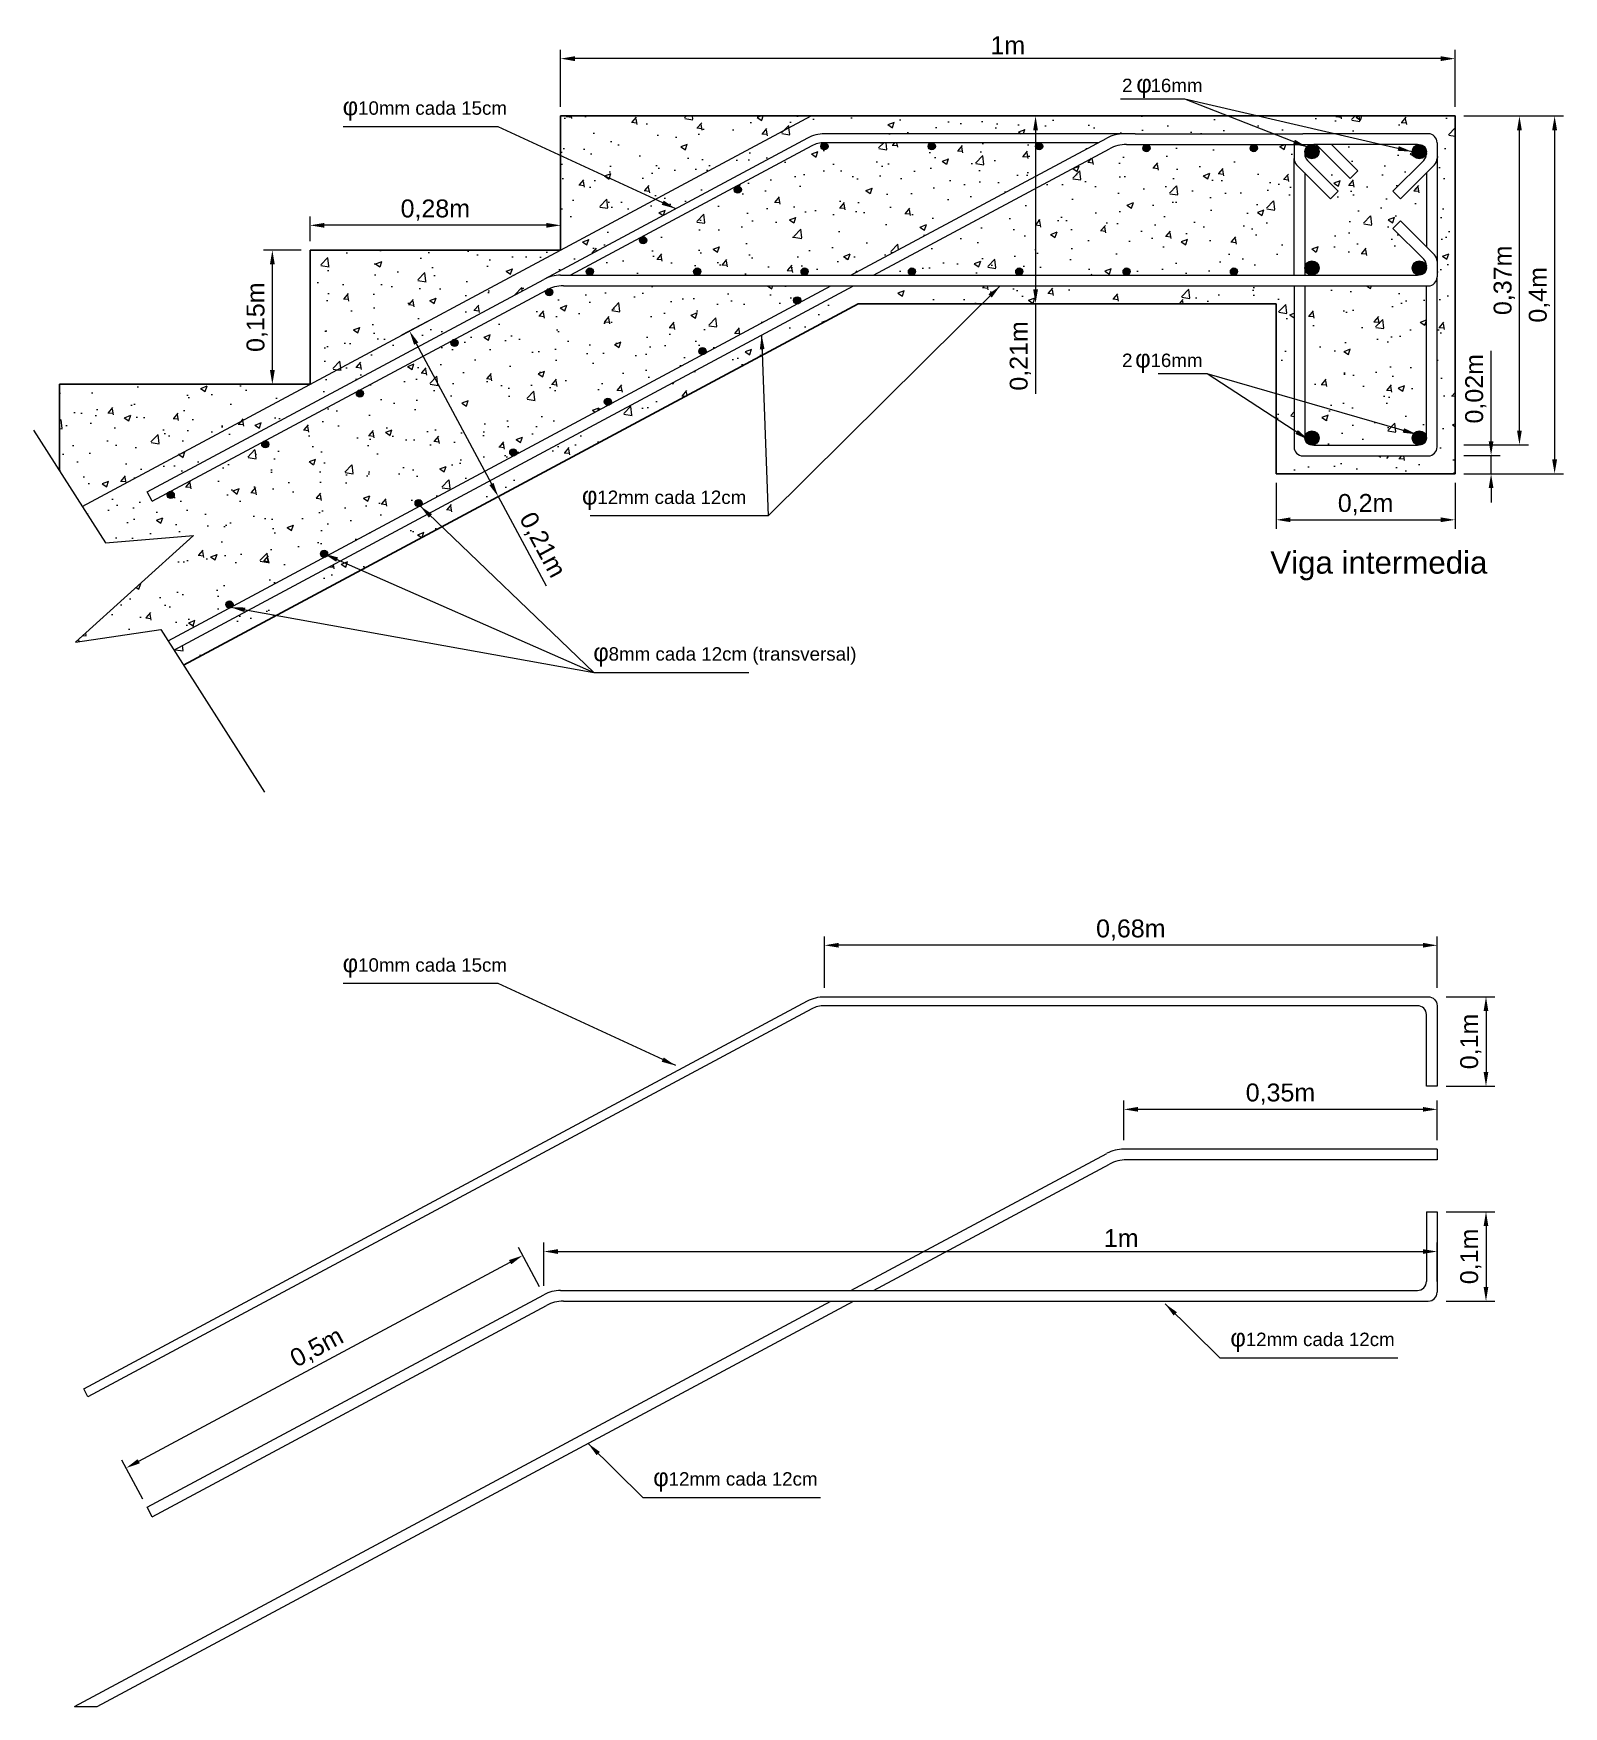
# Model space of a CAD drawing. Extents: x 266.21 to 273.32, y 45.46 to 48.86.
# Drawn here: x 271.611 to 273.322, y 46.965 to 48.836 of the extents above; entities that cross this region are included whole.
import ezdxf

# ---------------------------------------------------------------- set-up
doc = ezdxf.new("R2010")
doc.units = 0
doc.linetypes.add('ACAD_ISO03W100', pattern=[30, 12, -18])
doc.layers.get('0').update_dxf_attribs({"linetype": 'CONTINUOUS'})
doc.layers.get('Defpoints').update_dxf_attribs({"linetype": 'CONTINUOUS'})
for name, color, linetype in [('Armadura', 3, 'CONTINUOUS'), ('Cotas', 3, 'CONTINUOUS'), ('Hatch', 8, 'CONTINUOUS')]:
    doc.layers.add(name, color=color, linetype=linetype)
doc.styles.add('Griego', font='symbol.ttf', dxfattribs={"height": 0.02})
doc.styles.get("Standard").update_dxf_attribs({"font": 'arial.ttf', "height": 0.02})
doc.dimstyles.new('ISO-25', dxfattribs={"dimtxt": 0.01, "dimasz": 0.016, "dimexe": 0.001, "dimexo": 0.001, "dimgap": 0.005, "dimtad": 1, "dimtxsty": 'Standard', "dimcen": 0.016, "dimadec": 0, "dimazin": 0, "dimtfac": 1, "dimtmove": 0, "dimatfit": 3, "dimfxl": 0, "dimarcsym": 0})
pattern_1 = [(50, (0, 0), (0.072873868, -0.006375634), [0.00762, -0.08382]), (355, (0, 0), (-0.01409713, 0.076422657), [0.006096, -0.067056]), (100.451, (0.00607, -0.00053), (0.058777, 0.070046675), [0.006476, -0.071236]), (46.1842, (0, 0.02032), (0.108431616, -0.01681693), [0.01143, -0.12573]), (96.6356, (0.00904, 0.01892), (0.094961694, 0.098970222), [0.009714, -0.106854]), (351.184, (0, 0.02032), (0.094961842, 0.098970047), [0.009144, -0.100584]), (21, (0.01016, 0.01524), (0.060645952, -0.040906207), [0.00762, -0.08382]), (326, (0.01016, 0.01524), (0.024720811, 0.073675186), [0.006096, -0.067056]), (71.4514, (0.015214, 0.01183), (0.085366596, 0.032769143), [0.006476, -0.071236]), (37.5, (0, 0), (0.0012354413, 0.0338220155), [0, -0.0662432, 0, -0.068072, 0, -0.06731]), (7.5, (0, 0), (0.026727865, 0.04007223), [0, -0.0388112, 0, -0.0647192, 0, -0.025654]), (327.5, (-0.022657, 0), (0.054236238, -0.0022914976), [0, -0.0254, 0, -0.079248, 0, -0.105156]), (317.5, (-0.032817, 0), (0.0592516726, 0.0101705964), [0, -0.03302, 0, -0.0526288, 0, -0.074676])]

# ---------------------------------------------------------------- blocks, each defined once
blk = doc.blocks.new('*D0')
at = {"layer": 'Cotas', "color": 0, "lineweight": -2}
for p, q in [((273.0003, 48.3335), (273.0003, 48.282)), ((273.2003, 48.3335), (273.2003, 48.282)), ((273.0163, 48.292), (273.1843, 48.292))]:
    blk.add_line(p, q, dxfattribs=at)
at = {"layer": 'Cotas', "color": 0}
for points in [[(273.0163, 48.2947), (273.0163, 48.2894), (273.0003, 48.292)], [(273.1843, 48.2947), (273.1843, 48.2894), (273.2003, 48.292)]]:
    blk.add_solid(points, dxfattribs=at)
at = {"layer": 'Defpoints', "color": 0}
for p in [(273.0003, 48.3435), (273.2003, 48.3435), (273.2003, 48.292)]:
    blk.add_point(p, dxfattribs=at)
at = {"layer": 'Cotas', "color": 0, "insert": (273.1003, 48.309), "char_height": 0.02, "attachment_point": 5}
blk.add_mtext('0,2m', dxfattribs=at)
blk = doc.blocks.new('*D1')
at = {"layer": 'Cotas', "color": 0, "lineweight": -2}
for p, q in [((273.2103, 48.7435), (273.3216, 48.7435)), ((273.3116, 48.7275), (273.3116, 48.3595)), ((273.2103, 48.3435), (273.3216, 48.3435))]:
    blk.add_line(p, q, dxfattribs=at)
at = {"layer": 'Cotas', "color": 0}
for points in [[(273.3089, 48.7275), (273.3143, 48.7275), (273.3116, 48.7435)], [(273.3089, 48.3595), (273.3143, 48.3595), (273.3116, 48.3435)]]:
    blk.add_solid(points, dxfattribs=at)
at = {"layer": 'Defpoints', "color": 0}
for p in [(273.2003, 48.7435), (273.2003, 48.3435), (273.3116, 48.3435)]:
    blk.add_point(p, dxfattribs=at)
at = {"layer": 'Cotas', "color": 0, "insert": (273.2946, 48.5435), "char_height": 0.02, "attachment_point": 5, "rotation": 90}
blk.add_mtext('0,4m', dxfattribs=at)
blk = doc.blocks.new('*D2')
at = {"layer": 'Cotas', "color": 0, "lineweight": -2}
for p, q in [((273.2406, 48.3798), (273.2406, 48.4808)), ((273.2103, 48.3638), (273.2506, 48.3638)), ((273.2406, 48.3435), (273.2406, 48.3638)), ((273.2103, 48.3435), (273.2506, 48.3435)), ((273.2406, 48.3275), (273.2406, 48.3115))]:
    blk.add_line(p, q, dxfattribs=at)
at = {"layer": 'Cotas', "color": 0}
for points in [[(273.2379, 48.3798), (273.2432, 48.3798), (273.2406, 48.3638)], [(273.2379, 48.3275), (273.2432, 48.3275), (273.2406, 48.3435)]]:
    blk.add_solid(points, dxfattribs=at)
at = {"layer": 'Defpoints', "color": 0}
for p in [(273.2003, 48.3638), (273.2406, 48.3638), (273.2003, 48.3435)]:
    blk.add_point(p, dxfattribs=at)
at = {"layer": 'Cotas', "color": 0, "insert": (273.2235, 48.4385), "char_height": 0.02, "attachment_point": 5, "rotation": 90}
blk.add_mtext('0,02m', dxfattribs=at)
blk = doc.blocks.new('*D3')
at = {"layer": 'Cotas', "color": 0, "lineweight": -2}
for p, q in [((273.2103, 48.7435), (273.2823, 48.7435)), ((273.2723, 48.3918), (273.2723, 48.7275)), ((273.2103, 48.3758), (273.2823, 48.3758))]:
    blk.add_line(p, q, dxfattribs=at)
at = {"layer": 'Cotas', "color": 0}
for points in [[(273.2696, 48.7275), (273.2749, 48.7275), (273.2723, 48.7435)], [(273.2696, 48.3918), (273.2749, 48.3918), (273.2723, 48.3758)]]:
    blk.add_solid(points, dxfattribs=at)
at = {"layer": 'Defpoints', "color": 0}
for p in [(273.2003, 48.7435), (273.2723, 48.7435), (273.2003, 48.3758)]:
    blk.add_point(p, dxfattribs=at)
at = {"layer": 'Cotas', "color": 0, "insert": (273.2553, 48.5597), "char_height": 0.02, "attachment_point": 5, "rotation": 90}
blk.add_mtext('0,37m', dxfattribs=at)
blk = doc.blocks.new('*D4')
at = {"layer": 'Cotas', "color": 0, "lineweight": -2}
for p, q in [((272.0514, 48.5138), (272.0226, 48.4984)), ((272.039, 48.489), (272.123, 48.3321)), ((272.1506, 48.3287), (272.1218, 48.3133)), ((272.1306, 48.318), (272.1841, 48.2181))]:
    blk.add_line(p, q, dxfattribs=at)
at = {"layer": 'Cotas', "color": 0}
for points in [[(272.0413, 48.4902), (272.0366, 48.4877), (272.0314, 48.5031)], [(272.1254, 48.3333), (272.1207, 48.3308), (272.1306, 48.318)]]:
    blk.add_solid(points, dxfattribs=at)
at = {"layer": 'Defpoints', "color": 0}
for p in [(272.0603, 48.5185), (272.1594, 48.3334), (272.1306, 48.318)]:
    blk.add_point(p, dxfattribs=at)
at = {"layer": 'Cotas', "color": 0, "insert": (272.1791, 48.2634), "char_height": 0.02, "attachment_point": 5, "rotation": 298.1786}
blk.add_mtext('0,21m', dxfattribs=at)
blk = doc.blocks.new('*D5')
at = {"layer": 'Cotas', "color": 0, "lineweight": -2}
for p, q in [((272.8566, 48.7435), (272.7213, 48.7435)), ((272.7313, 48.7275), (272.7313, 48.5495)), ((272.8566, 48.5335), (272.7213, 48.5335)), ((272.7313, 48.5335), (272.7313, 48.4328))]:
    blk.add_line(p, q, dxfattribs=at)
at = {"layer": 'Cotas', "color": 0}
for points in [[(272.7287, 48.7275), (272.734, 48.7275), (272.7313, 48.7435)], [(272.7287, 48.5495), (272.734, 48.5495), (272.7313, 48.5335)]]:
    blk.add_solid(points, dxfattribs=at)
at = {"layer": 'Defpoints', "color": 0}
for p in [(272.7313, 48.7435), (272.8666, 48.7435), (272.8666, 48.5335)]:
    blk.add_point(p, dxfattribs=at)
at = {"layer": 'Cotas', "color": 0, "insert": (272.7143, 48.4752), "char_height": 0.02, "attachment_point": 5, "rotation": 90}
blk.add_mtext('0,21m', dxfattribs=at)
blk = doc.blocks.new('*D6')
at = {"layer": 'Cotas', "color": 0, "lineweight": -2}
for p, q in [((271.9203, 48.6035), (271.9203, 48.6312)), ((272.2003, 48.6035), (272.2003, 48.6312)), ((272.1843, 48.6212), (271.9363, 48.6212))]:
    blk.add_line(p, q, dxfattribs=at)
at = {"layer": 'Cotas', "color": 0}
for points in [[(271.9363, 48.6239), (271.9363, 48.6185), (271.9203, 48.6212)], [(272.1843, 48.6239), (272.1843, 48.6185), (272.2003, 48.6212)]]:
    blk.add_solid(points, dxfattribs=at)
at = {"layer": 'Defpoints', "color": 0}
for p in [(271.9203, 48.6212), (271.9203, 48.5935), (272.2003, 48.5935)]:
    blk.add_point(p, dxfattribs=at)
at = {"layer": 'Cotas', "color": 0, "insert": (272.0603, 48.6382), "char_height": 0.02, "attachment_point": 5}
blk.add_mtext('0,28m', dxfattribs=at)
blk = doc.blocks.new('*D7')
at = {"layer": 'Cotas', "color": 0, "lineweight": -2}
for p, q in [((271.9103, 48.5935), (271.8681, 48.5935)), ((271.8781, 48.4595), (271.8781, 48.5775)), ((271.9103, 48.4435), (271.8681, 48.4435))]:
    blk.add_line(p, q, dxfattribs=at)
at = {"layer": 'Cotas', "color": 0}
for points in [[(271.8754, 48.5775), (271.8808, 48.5775), (271.8781, 48.5935)], [(271.8754, 48.4595), (271.8808, 48.4595), (271.8781, 48.4435)]]:
    blk.add_solid(points, dxfattribs=at)
at = {"layer": 'Defpoints', "color": 0}
for p in [(271.8781, 48.5935), (271.9203, 48.5935), (271.9203, 48.4435)]:
    blk.add_point(p, dxfattribs=at)
at = {"layer": 'Cotas', "color": 0, "insert": (271.8611, 48.5185), "char_height": 0.02, "attachment_point": 5, "rotation": 90}
blk.add_mtext('0,15m', dxfattribs=at)
blk = doc.blocks.new('*D28')
at = {"layer": 'Cotas', "color": 0, "lineweight": -2}
for p, q in [((272.2003, 48.7535), (272.2003, 48.8175)), ((273.2003, 48.7535), (273.2003, 48.8175)), ((273.1843, 48.8075), (272.2163, 48.8075))]:
    blk.add_line(p, q, dxfattribs=at)
at = {"layer": 'Cotas', "color": 0}
for points in [[(272.2163, 48.8102), (272.2163, 48.8048), (272.2003, 48.8075)], [(273.1843, 48.8102), (273.1843, 48.8048), (273.2003, 48.8075)]]:
    blk.add_solid(points, dxfattribs=at)
at = {"layer": 'Defpoints', "color": 0}
for p in [(272.2003, 48.8075), (272.2003, 48.7435), (273.2003, 48.7435)]:
    blk.add_point(p, dxfattribs=at)
at = {"layer": 'Cotas', "color": 0, "insert": (272.7003, 48.8225), "char_height": 0.02, "attachment_point": 5}
blk.add_mtext('1m', dxfattribs=at)
blk = doc.blocks.new('*D29')
at = {"layer": 'Cotas', "color": 0, "lineweight": -2}
for p, q in [((272.1768, 47.4346), (272.1533, 47.4785)), ((271.7287, 47.2397), (272.1439, 47.4621)), ((271.7334, 47.1971), (271.7099, 47.2409))]:
    blk.add_line(p, q, dxfattribs=at)
at = {"layer": 'Cotas', "color": 0}
for points in [[(272.1426, 47.4645), (272.1452, 47.4598), (272.158, 47.4697)], [(271.7275, 47.242), (271.73, 47.2373), (271.7146, 47.2321)]]:
    blk.add_solid(points, dxfattribs=at)
at = {"layer": 'Defpoints', "color": 0}
for p in [(272.158, 47.4697), (272.1815, 47.4258), (271.7381, 47.1883)]:
    blk.add_point(p, dxfattribs=at)
at = {"layer": 'Cotas', "color": 0, "insert": (271.9283, 47.3659), "char_height": 0.02, "attachment_point": 5, "rotation": 28.1786}
blk.add_mtext('0,5m', dxfattribs=at)
blk = doc.blocks.new('*D30')
at = {"layer": 'Cotas', "color": 0, "lineweight": -2}
for p, q in [((272.1815, 47.4358), (272.1815, 47.4841)), ((272.1975, 47.4741), (273.1643, 47.4741)), ((273.1803, 47.4406), (273.1803, 47.4841))]:
    blk.add_line(p, q, dxfattribs=at)
at = {"layer": 'Cotas', "color": 0}
for points in [[(272.1975, 47.4767), (272.1975, 47.4714), (272.1815, 47.4741)], [(273.1643, 47.4767), (273.1643, 47.4714), (273.1803, 47.4741)]]:
    blk.add_solid(points, dxfattribs=at)
at = {"layer": 'Defpoints', "color": 0}
for p in [(273.1803, 47.4741), (273.1803, 47.4306), (272.1815, 47.4258)]:
    blk.add_point(p, dxfattribs=at)
at = {"layer": 'Cotas', "color": 0, "insert": (272.8271, 47.4891), "char_height": 0.02, "attachment_point": 5}
blk.add_mtext('1m', dxfattribs=at)
blk = doc.blocks.new('*D31')
at = {"layer": 'Cotas', "color": 0, "lineweight": -2}
for p, q in [((272.8299, 47.5986), (272.8299, 47.643)), ((273.1803, 47.5986), (273.1803, 47.643)), ((273.1643, 47.633), (272.8459, 47.633))]:
    blk.add_line(p, q, dxfattribs=at)
at = {"layer": 'Cotas', "color": 0}
for points in [[(272.8459, 47.6357), (272.8459, 47.6304), (272.8299, 47.633)], [(273.1643, 47.6357), (273.1643, 47.6304), (273.1803, 47.633)]]:
    blk.add_solid(points, dxfattribs=at)
at = {"layer": 'Defpoints', "color": 0}
for p in [(272.8299, 47.633), (272.8299, 47.5886), (273.1803, 47.5886)]:
    blk.add_point(p, dxfattribs=at)
at = {"layer": 'Cotas', "color": 0, "insert": (273.0051, 47.65), "char_height": 0.02, "attachment_point": 5}
blk.add_mtext('0,35m', dxfattribs=at)
blk = doc.blocks.new('*D32')
at = {"layer": 'Cotas', "color": 0, "lineweight": -2}
for p, q in [((272.4953, 47.7689), (272.4953, 47.8264)), ((273.1803, 47.7689), (273.1803, 47.8264)), ((273.1643, 47.8164), (272.5113, 47.8164))]:
    blk.add_line(p, q, dxfattribs=at)
at = {"layer": 'Cotas', "color": 0}
for points in [[(272.5113, 47.8191), (272.5113, 47.8138), (272.4953, 47.8164)], [(273.1643, 47.8191), (273.1643, 47.8138), (273.1803, 47.8164)]]:
    blk.add_solid(points, dxfattribs=at)
at = {"layer": 'Defpoints', "color": 0}
for p in [(272.4953, 47.8164), (272.4953, 47.7589), (273.1803, 47.7589)]:
    blk.add_point(p, dxfattribs=at)
at = {"layer": 'Cotas', "color": 0, "insert": (272.8378, 47.8334), "char_height": 0.02, "attachment_point": 5}
blk.add_mtext('0,68m', dxfattribs=at)
blk = doc.blocks.new('*D33')
at = {"layer": 'Cotas', "color": 0, "lineweight": -2}
for p, q in [((273.1903, 47.5186), (273.2449, 47.5186)), ((273.2349, 47.5026), (273.2349, 47.4346)), ((273.1903, 47.4186), (273.2449, 47.4186))]:
    blk.add_line(p, q, dxfattribs=at)
at = {"layer": 'Cotas', "color": 0}
for points in [[(273.2322, 47.5026), (273.2375, 47.5026), (273.2349, 47.5186)], [(273.2322, 47.4346), (273.2375, 47.4346), (273.2349, 47.4186)]]:
    blk.add_solid(points, dxfattribs=at)
at = {"layer": 'Defpoints', "color": 0}
for p in [(273.1803, 47.5186), (273.1803, 47.4186), (273.2349, 47.4186)]:
    blk.add_point(p, dxfattribs=at)
at = {"layer": 'Cotas', "color": 0, "insert": (273.2179, 47.4686), "char_height": 0.02, "attachment_point": 5, "rotation": 90}
blk.add_mtext('0,1m', dxfattribs=at)
blk = doc.blocks.new('*D34')
at = {"layer": 'Cotas', "color": 0, "lineweight": -2}
for p, q in [((273.1903, 47.7589), (273.2449, 47.7589)), ((273.2349, 47.7429), (273.2349, 47.6749)), ((273.1903, 47.6589), (273.2449, 47.6589))]:
    blk.add_line(p, q, dxfattribs=at)
at = {"layer": 'Cotas', "color": 0}
for points in [[(273.2322, 47.7429), (273.2375, 47.7429), (273.2349, 47.7589)], [(273.2322, 47.6749), (273.2375, 47.6749), (273.2349, 47.6589)]]:
    blk.add_solid(points, dxfattribs=at)
at = {"layer": 'Defpoints', "color": 0}
for p in [(273.1803, 47.7589), (273.1803, 47.6589), (273.2349, 47.6589)]:
    blk.add_point(p, dxfattribs=at)
at = {"layer": 'Cotas', "color": 0, "insert": (273.2179, 47.7089), "char_height": 0.02, "attachment_point": 5, "rotation": 90}
blk.add_mtext('0,1m', dxfattribs=at)

msp = doc.modelspace()

# ---------------------------------------------------------------- hatches: boundary and pattern name
at = {"layer": 'Armadura'}
for points in [[(272.8513, 48.7075, 1), (272.8593, 48.7075, 1)], [(272.2291, 48.5695, 1), (272.2371, 48.5695, 1)], [(273.0483, 48.5735, 1), (273.0323, 48.5735, 1)], [(273.1683, 48.5735, 1), (273.1523, 48.5735, 1)], [(272.1836, 48.5464, 1), (272.1916, 48.5464, 1)], [(272.0778, 48.4898, 1), (272.0858, 48.4898, 1)], [(271.972, 48.4331, 1), (271.98, 48.4331, 1)], [(272.2492, 48.424, 1), (272.2572, 48.424, 1)], [(273.0483, 48.3835, 1), (273.0323, 48.3835, 1)], [(273.1683, 48.3835, 1), (273.1523, 48.3835, 1)], [(271.8662, 48.3764, 1), (271.8742, 48.3764, 1)], [(272.1434, 48.3673, 1), (272.1514, 48.3673, 1)], [(271.7605, 48.3198, 1), (271.7685, 48.3198, 1)]]:
    msp.add_hatch(color=256, dxfattribs=at).paths.add_polyline_path(points)
at = {"layer": 'Cotas'}
for points in [[(272.4913, 48.7095, 1), (272.4993, 48.7095, 1)], [(272.6113, 48.7095, 1), (272.6193, 48.7095, 1)], [(272.7313, 48.7095, 1), (272.7393, 48.7095, 1)], [(272.9713, 48.7075, 1), (272.9793, 48.7075, 1)], [(273.0323, 48.7035, 1), (273.0483, 48.7035, 1)], [(273.1523, 48.7035, 1), (273.1683, 48.7035, 1)], [(272.3944, 48.6611, 1), (272.4024, 48.6611, 1)], [(272.2886, 48.6045, 1), (272.2966, 48.6045, 1)], [(272.3491, 48.5695, 1), (272.3571, 48.5695, 1)], [(272.4691, 48.5695, 1), (272.4771, 48.5695, 1)], [(272.5891, 48.5695, 1), (272.5971, 48.5695, 1)], [(272.7091, 48.5695, 1), (272.7171, 48.5695, 1)], [(272.8291, 48.5695, 1), (272.8371, 48.5695, 1)], [(272.9491, 48.5695, 1), (272.9571, 48.5695, 1)], [(272.4608, 48.5373, 1), (272.4688, 48.5373, 1)], [(272.355, 48.4806, 1), (272.363, 48.4806, 1)], [(272.0376, 48.3106, 1), (272.0456, 48.3106, 1)], [(271.9319, 48.254, 1), (271.9399, 48.254, 1)], [(271.8261, 48.1973, 1), (271.8341, 48.1973, 1)]]:
    msp.add_hatch(color=256, dxfattribs=at).paths.add_polyline_path(points)
at = {"layer": 'Hatch'}
h = msp.add_hatch(dxfattribs=at)
h.set_pattern_fill('AR-CONC', color=256, scale=0.0004, style=0)
h.set_pattern_definition(pattern_1)
h.paths.add_polyline_path([(271.9399, 48.254, -0.147858), (271.9392, 48.2517), (272.0416, 48.3066, -0.414214), (272.0376, 48.3106, -1), (272.0456, 48.3106, -0.147858), (272.045, 48.3084), (272.1474, 48.3633, -0.414214), (272.1434, 48.3673, -1), (272.1514, 48.3673, -0.147858), (272.1507, 48.3651), (272.2532, 48.42, -0.414214), (272.2492, 48.424, -1), (272.2572, 48.424, -0.147858), (272.2565, 48.4217), (272.359, 48.4766, -0.414214), (272.355, 48.4806, -1), (272.363, 48.4806, -0.147858), (272.3623, 48.4784), (272.4648, 48.5333, -0.414214), (272.4608, 48.5373, -1), (272.4688, 48.5373, -0.147858), (272.4681, 48.5351), (272.5025, 48.5535), (272.2034, 48.5535, 0.099499), (272.1879, 48.5504, -0.388516), (272.1916, 48.5464, -1), (272.1836, 48.5464, -0.147858), (272.1843, 48.5487), (272.0818, 48.4938, -0.414214), (272.0858, 48.4898, -1), (272.0778, 48.4898, -0.147858), (272.0785, 48.492), (271.976, 48.4371, -0.414214), (271.98, 48.4331, -1), (271.972, 48.4331, -0.147858), (271.9727, 48.4353), (271.8702, 48.3804, -0.414214), (271.8742, 48.3764, -1), (271.8662, 48.3764, -0.147858), (271.8669, 48.3787), (271.7645, 48.3238, -0.414214), (271.7685, 48.3198, -1), (271.7605, 48.3198, -0.147858), (271.7611, 48.322), (271.7438, 48.3127), (271.7381, 48.3233), (272.1815, 48.5608), (272.4764, 48.7188, -0.123576), (272.4953, 48.7235), (272.8428, 48.7235), (273.0303, 48.7235), (273.1703, 48.7235, -0.414214), (273.1803, 48.7135), (273.1803, 48.6959), (273.1803, 48.5812), (273.1803, 48.5635), (273.1803, 48.3735, -0.414214), (273.1703, 48.3635), (273.0303, 48.3635, -0.414214), (273.0203, 48.3735), (273.0203, 48.5535), (272.5279, 48.5535), (271.768, 48.1464), (271.7788, 48.1295), (272.533, 48.5335), (273.0003, 48.5335), (273.0003, 48.3435), (273.2003, 48.3435), (273.2003, 48.7435), (272.4803, 48.7435), (271.6655, 48.307), (271.6916, 48.2661), (271.79, 48.2744), (271.658, 48.1553), (271.7534, 48.1693), (271.7615, 48.1566), (271.8301, 48.1933, -0.414214), (271.8261, 48.1973, -1), (271.8341, 48.1973, -0.147858), (271.8334, 48.1951), (271.9359, 48.25, -0.414214), (271.9319, 48.254, -1)])
h = msp.add_hatch(dxfattribs=at)
h.set_pattern_fill('AR-CONC', color=256, scale=0.0004, style=0)
h.set_pattern_definition(pattern_1)
h.paths.add_polyline_path([(272.4803, 48.7435), (272.2003, 48.7435), (272.2003, 48.5935)])
h = msp.add_hatch(dxfattribs=at)
h.set_pattern_fill('AR-CONC', color=256, scale=0.0004, style=0)
h.set_pattern_definition(pattern_1)
h.paths.add_polyline_path([(272.8012, 48.7135), (272.7353, 48.7135, -0.414214), (272.7393, 48.7095, -1), (272.7313, 48.7095, -0.414214), (272.7353, 48.7135), (272.6153, 48.7135, -0.414214), (272.6193, 48.7095, -1), (272.6113, 48.7095, -0.414214), (272.6153, 48.7135), (272.4953, 48.7135, -0.414214), (272.4993, 48.7095, -1), (272.4913, 48.7095, -0.414214), (272.4953, 48.7135, 0.123576), (272.4811, 48.71), (272.3965, 48.6646, -0.566802), (272.4024, 48.6611, -1), (272.3944, 48.6611, -0.276486), (272.3965, 48.6646), (272.2907, 48.608, -0.566802), (272.2966, 48.6045, -1), (272.2886, 48.6045, -0.276486), (272.2907, 48.608), (272.2115, 48.5655), (272.2331, 48.5655, -0.414214), (272.2291, 48.5695, -1), (272.2371, 48.5695, -0.414214), (272.2331, 48.5655), (272.3531, 48.5655, -0.414214), (272.3491, 48.5695, -1), (272.3571, 48.5695, -0.414214), (272.3531, 48.5655), (272.4731, 48.5655, -0.414214), (272.4691, 48.5695, -1), (272.4771, 48.5695, -0.414214), (272.4731, 48.5655), (272.5249, 48.5655)])
h = msp.add_hatch(dxfattribs=at)
h.set_pattern_fill('AR-CONC', color=256, scale=0.0004, style=0)
h.set_pattern_definition(pattern_1)
h.paths.add_polyline_path([(272.8513, 48.7075, -0.414214), (272.8553, 48.7115), (272.8329, 48.7115, 0.123576), (272.814, 48.7068), (272.5503, 48.5655), (272.5931, 48.5655, -0.414214), (272.5891, 48.5695, -1), (272.5971, 48.5695, -0.414214), (272.5931, 48.5655), (272.7131, 48.5655, -0.414214), (272.7091, 48.5695, -1), (272.7171, 48.5695, -0.414214), (272.7131, 48.5655), (272.8331, 48.5655, -0.414214), (272.8291, 48.5695, -1), (272.8371, 48.5695, -0.414214), (272.8331, 48.5655), (272.9531, 48.5655, -0.414214), (272.9491, 48.5695, -1), (272.9571, 48.5695, -0.414214), (272.9531, 48.5655), (273.0203, 48.5655), (273.0203, 48.6959), (273.0203, 48.7115), (272.9753, 48.7115, -0.414214), (272.9793, 48.7075, -1), (272.9713, 48.7075, -0.414214), (272.9753, 48.7115), (272.8553, 48.7115, -0.414214), (272.8593, 48.7075, -1)])
h = msp.add_hatch(dxfattribs=at)
h.set_pattern_fill('AR-CONC', color=256, scale=0.0004, style=0)
h.set_pattern_definition(pattern_1)
h.paths.add_polyline_path([(273.1309, 48.6177), (273.1394, 48.6262), (273.1683, 48.5973), (273.1683, 48.6798), (273.1394, 48.6509), (273.1309, 48.6594), (273.1653, 48.6938, 0.207613), (273.1682, 48.7012, 0.034816), (273.1682, 48.7026, -0.942539), (273.1523, 48.7035, -0.379977), (273.1593, 48.7115, 0.026453), (273.1583, 48.7115), (273.062, 48.7115), (273.0916, 48.682), (273.0831, 48.6735), (273.0451, 48.7115), (273.0423, 48.7115, 0.026453), (273.0412, 48.7115, -0.379977), (273.0483, 48.7035, -0.942539), (273.0323, 48.7026, 0.034816), (273.0323, 48.7012, 0.207613), (273.0352, 48.6938), (273.0696, 48.6594), (273.0611, 48.6509), (273.0323, 48.6798), (273.0323, 48.5735, -1), (273.0483, 48.5735, -0.414214), (273.0403, 48.5655), (273.1583, 48.5655, 0.026453), (273.1593, 48.5656, -0.379977), (273.1523, 48.5735, -0.942539), (273.1682, 48.5745, 0.034816), (273.1682, 48.5759, 0.207613), (273.1653, 48.5833)])
h = msp.add_hatch(dxfattribs=at)
h.set_pattern_fill('AR-CONC', color=256, scale=0.0004, style=0)
h.set_pattern_definition(pattern_1)
h.paths.add_polyline_path([(271.9203, 48.5935), (271.9203, 48.4435), (272.2003, 48.5935)])
h = msp.add_hatch(dxfattribs=at)
h.set_pattern_fill('AR-CONC', color=256, scale=0.0004, style=0)
h.set_pattern_definition(pattern_1)
h.paths.add_polyline_path([(273.1683, 48.5535), (273.0323, 48.5535), (273.0323, 48.3855, 0.026453), (273.0323, 48.3845, -0.942539), (273.0483, 48.3835, -0.379977), (273.0412, 48.3756, 0.026453), (273.0423, 48.3755), (273.1583, 48.3755, 0.026453), (273.1593, 48.3756, -0.379977), (273.1523, 48.3835, -0.942539), (273.1682, 48.3845, 0.026453), (273.1683, 48.3855)])
h = msp.add_hatch(dxfattribs=at)
h.set_pattern_fill('AR-CONC', color=256, scale=0.0004, style=0)
h.set_pattern_definition(pattern_1)
h.paths.add_polyline_path([(271.6403, 48.4435), (271.6403, 48.3466), (271.6655, 48.307), (271.9203, 48.4435)])

# ---------------------------------------------------------------- linework, layer by layer
at = {"linetype": 'ACAD_ISO03W100', "ltscale": 0.2}
msp.add_line((271.6655, 48.307), (272.4803, 48.7435), dxfattribs=at)
at = {"lineweight": 30}
for p, q in [((273.2003, 48.7435), (272.2003, 48.7435)), ((272.2003, 48.7435), (272.2003, 48.5935)), ((273.2003, 48.7435), (273.2003, 48.3435)), ((272.2003, 48.5935), (271.9203, 48.5935)), ((271.9203, 48.5935), (271.9203, 48.4435)), ((271.7788, 48.1295), (272.533, 48.5335)), ((272.533, 48.5335), (273.0003, 48.5335)), ((273.0003, 48.5335), (273.0003, 48.3435)), ((271.9203, 48.4435), (271.6403, 48.4435)), ((271.6403, 48.4435), (271.6403, 48.3466)), ((273.0003, 48.3435), (273.2003, 48.3435))]:
    msp.add_line(p, q, dxfattribs=at)
for p, q in [((273.0323, 48.7015), (273.0323, 48.7009)), ((272.3984, 48.6611), (272.4001, 48.658)), ((272.3984, 48.6611), (272.4001, 48.658)), ((272.2926, 48.6045), (272.2943, 48.6013)), ((272.2926, 48.6045), (272.2943, 48.6013)), ((272.4648, 48.5373), (272.4664, 48.5342)), ((272.4648, 48.5373), (272.4664, 48.5342)), ((272.359, 48.4806), (272.3606, 48.4775)), ((272.359, 48.4806), (272.3606, 48.4775)), ((271.611, 48.3923), (271.6916, 48.2661)), ((272.0416, 48.3106), (272.0433, 48.3075)), ((272.0416, 48.3106), (272.0433, 48.3075)), ((272.0416, 48.3106), (272.0433, 48.3075)), ((271.79, 48.2744), (271.658, 48.1553)), ((271.6916, 48.2661), (271.79, 48.2744)), ((271.9359, 48.254), (271.9375, 48.2509)), ((271.9359, 48.254), (271.9375, 48.2509)), ((271.8301, 48.1973), (271.8317, 48.1942)), ((271.8301, 48.1973), (271.8317, 48.1942)), ((271.658, 48.1553), (271.7534, 48.1693)), ((271.7534, 48.1693), (271.8695, 47.9875))]:
    msp.add_line(p, q)
for centre, radius in [((272.4953, 48.7095), 0.004), ((272.6153, 48.7095), 0.004), ((272.7353, 48.7095), 0.004), ((272.9753, 48.7075), 0.004), ((273.0403, 48.7035), 0.008), ((273.1603, 48.7035), 0.008), ((272.3984, 48.6611), 0.004), ((272.2926, 48.6045), 0.004), ((272.3531, 48.5695), 0.004), ((272.4731, 48.5695), 0.004), ((272.5931, 48.5695), 0.004), ((272.7131, 48.5695), 0.004), ((272.8331, 48.5695), 0.004), ((272.9531, 48.5695), 0.004), ((272.4648, 48.5373), 0.004), ((272.359, 48.4806), 0.004), ((272.0416, 48.3106), 0.004), ((271.9359, 48.254), 0.004), ((271.8301, 48.1973), 0.004)]:
    msp.add_circle(centre, radius)
msp.add_arc((273.0423, 48.7015), 0.01, 90, 180)
at = {"layer": 'Armadura'}
for p, q in [((272.5249, 48.5655), (272.811, 48.7188)), ((272.8428, 48.7235), (273.0303, 48.7235)), ((273.1703, 48.7235), (273.0303, 48.7235)), ((272.5503, 48.5655), (272.814, 48.7068)), ((272.8329, 48.7115), (273.0423, 48.7115)), ((273.0203, 48.7115), (273.0203, 48.6959)), ((273.0451, 48.7115), (273.0423, 48.7115)), ((273.1583, 48.7115), (273.0451, 48.7115)), ((273.0831, 48.6735), (273.0451, 48.7115)), ((273.0916, 48.682), (273.062, 48.7115)), ((273.1683, 48.7015), (273.1683, 48.7009)), ((273.1803, 48.7135), (273.1803, 48.6959)), ((273.0203, 48.5655), (273.0203, 48.6959)), ((273.0611, 48.6509), (273.0232, 48.6888)), ((273.0696, 48.6594), (273.0352, 48.6938)), ((273.0831, 48.6735), (273.0916, 48.682)), ((273.1309, 48.6594), (273.1653, 48.6938)), ((273.1394, 48.6509), (273.1773, 48.6888)), ((273.1803, 48.6959), (273.1803, 48.5812)), ((273.0323, 48.6798), (273.0323, 48.5655)), ((273.1683, 48.6798), (273.1683, 48.5973)), ((273.0611, 48.6509), (273.0696, 48.6594)), ((273.1394, 48.6509), (273.1309, 48.6594)), ((273.1394, 48.6262), (273.1309, 48.6177)), ((273.1394, 48.6262), (273.1773, 48.5882)), ((273.1309, 48.6177), (273.1653, 48.5833)), ((273.1683, 48.5762), (273.1683, 48.5755)), ((273.1803, 48.5812), (273.1803, 48.5635)), ((271.7381, 48.3233), (272.1815, 48.5608)), ((271.7615, 48.1566), (272.5025, 48.5535)), ((271.768, 48.1464), (272.5279, 48.5535)), ((272.2004, 48.5655), (273.1583, 48.5655)), ((272.2034, 48.5535), (273.1703, 48.5535)), ((273.0203, 48.5535), (273.0203, 48.3735)), ((273.0323, 48.5535), (273.0323, 48.3855)), ((273.1683, 48.3855), (273.1683, 48.5535)), ((273.1803, 48.3735), (273.1803, 48.5635)), ((271.7438, 48.3127), (272.1845, 48.5488)), ((272.1876, 48.5464), (272.1892, 48.5433)), ((272.1876, 48.5464), (272.1892, 48.5433)), ((272.0818, 48.4898), (272.0835, 48.4867)), ((272.0818, 48.4898), (272.0835, 48.4867)), ((271.976, 48.4331), (271.9777, 48.43)), ((271.976, 48.4331), (271.9777, 48.43)), ((271.976, 48.4331), (271.9777, 48.43)), ((272.2532, 48.424), (272.2549, 48.4209)), ((272.2532, 48.424), (272.2549, 48.4209)), ((271.8702, 48.3764), (271.8719, 48.3733)), ((271.8702, 48.3764), (271.8719, 48.3733)), ((272.1474, 48.3673), (272.1491, 48.3642)), ((272.1474, 48.3673), (272.1491, 48.3642)), ((273.0303, 48.3635), (273.1703, 48.3635)), ((273.0423, 48.3755), (273.1583, 48.3755)), ((271.7438, 48.3127), (271.7381, 48.3233)), ((271.7645, 48.3198), (271.7661, 48.3167)), ((271.7645, 48.3198), (271.7661, 48.3167))]:
    msp.add_line(p, q, dxfattribs=at)
for points in [[(272.8428, 48.7235), (272.4953, 48.7235, 0.123576), (272.4764, 48.7188), (272.1815, 48.5608)], [(272.8012, 48.7135), (272.4953, 48.7135, 0.123576), (272.4811, 48.71), (272.2115, 48.5655)]]:
    msp.add_lwpolyline(points, format="xyb", dxfattribs=at)
for centre, radius in [((272.8553, 48.7075), 0.004), ((272.2331, 48.5695), 0.004), ((273.0403, 48.5735), 0.008), ((273.1603, 48.5735), 0.008), ((272.1876, 48.5464), 0.004), ((272.0818, 48.4898), 0.004), ((271.976, 48.4331), 0.004), ((272.2532, 48.424), 0.004), ((273.0403, 48.3835), 0.008), ((273.1603, 48.3835), 0.008), ((271.8702, 48.3764), 0.004), ((272.1474, 48.3673), 0.004), ((271.7645, 48.3198), 0.004)]:
    msp.add_circle(centre, radius, dxfattribs=at)
for centre, radius, start, end in [((272.8299, 48.6835), 0.04, 90, 118.1786), ((273.1703, 48.7135), 0.01, 360, 90), ((272.8329, 48.6715), 0.04, 90, 118.1786), ((273.0423, 48.7009), 0.01, 180, 225), ((273.1583, 48.7015), 0.01, 0, 90), ((273.1583, 48.7009), 0.01, 315, 0), ((273.0303, 48.6959), 0.01, 180, 225), ((273.1703, 48.6959), 0.01, 315, 0), ((273.1703, 48.5812), 0.01, 360, 45), ((273.1583, 48.5755), 0.01, 270, 0), ((273.1583, 48.5762), 0.01, 0, 45), ((272.2004, 48.5255), 0.04, 90, 118.1786), ((272.2034, 48.5135), 0.04, 90, 118.1786), ((273.1703, 48.5635), 0.01, 270, 360), ((273.0423, 48.3855), 0.01, 180, 270), ((273.1583, 48.3855), 0.01, 270, 0), ((273.0303, 48.3735), 0.01, 180, 270), ((273.1703, 48.3735), 0.01, 270, 0)]:
    msp.add_arc(centre, radius, start, end, dxfattribs=at)
at = {"layer": 'Cotas'}
for p, q in [((272.5249, 47.4306), (272.811, 47.5838)), ((273.1803, 47.5886), (272.8299, 47.5886)), ((273.1803, 47.5886), (273.1803, 47.5766)), ((272.5503, 47.4306), (272.814, 47.5718)), ((273.1803, 47.5766), (272.8329, 47.5766)), ((273.1683, 47.5186), (273.1683, 47.4406)), ((273.1683, 47.5186), (273.1803, 47.5186)), ((273.1803, 47.5186), (273.1803, 47.4286)), ((272.2004, 47.4306), (273.1583, 47.4306)), ((271.6568, 46.9655), (272.5025, 47.4186)), ((271.6822, 46.9655), (272.5279, 47.4186)), ((271.7381, 47.1883), (272.1815, 47.4258)), ((271.7438, 47.1777), (272.1845, 47.4138)), ((272.2034, 47.4186), (273.1703, 47.4186)), ((271.6719, 47.3118), (271.6672, 47.3206)), ((271.7438, 47.1777), (271.7381, 47.1883)), ((271.6568, 46.9655), (271.6822, 46.9655))]:
    msp.add_line(p, q, dxfattribs=at)
for points in [[(271.6672, 47.3206), (272.4764, 47.7542, -0.123576), (272.4953, 47.7589), (273.1703, 47.7589, -0.414214), (273.1803, 47.7489), (273.1803, 47.6589), (273.1683, 47.6589)], [(273.1683, 47.6589), (273.1683, 47.7389, 0.414214), (273.1583, 47.7489), (272.4953, 47.7489, 0.123576), (272.4811, 47.7453), (271.6719, 47.3118)]]:
    msp.add_lwpolyline(points, format="xyb", dxfattribs=at)
for centre, radius, start, end in [((272.8299, 47.5486), 0.04, 90, 118.1786), ((272.8329, 47.5366), 0.04, 90, 118.1786), ((272.2004, 47.3906), 0.04, 90, 118.1786), ((273.1583, 47.4406), 0.01, 270, 0), ((273.1703, 47.4286), 0.01, 270, 0), ((272.2034, 47.3786), 0.04, 90, 118.1786)]:
    msp.add_arc(centre, radius, start, end, dxfattribs=at)

# ---------------------------------------------------------------- texts
for s, height, p in [('2', 0.015, (272.828, 48.7701)), ('16mm', 0.015, (272.8598, 48.7701)), ('10mm cada 15cm', 0.015, (271.9739, 48.7448)), ('2', 0.015, (272.828, 48.4628)), ('16mm', 0.015, (272.8598, 48.4628)), ('12mm cada 12cm', 0.015, (272.2414, 48.3097)), ('Viga intermedia', 0.025, (272.9938, 48.2318)), ('8mm cada 12cm (transversal)', 0.015, (272.254, 48.1346)), ('10mm cada 15cm', 0.015, (271.9739, 47.7869)), ('12mm cada 12cm', 0.015, (272.9663, 47.3684)), ('12mm cada 12cm', 0.015, (272.3211, 47.2124))]:
    msp.add_text(s, height=height, dxfattribs=at).set_placement(p)
at = {"layer": 'Cotas', "style": 'Griego'}
for p in [(272.844, 48.7695), (271.9567, 48.7442), (272.8427, 48.4622), (272.2242, 48.3091), (272.2369, 48.134), (271.9567, 47.7863), (272.9491, 47.3678), (272.3039, 47.2118)]:
    msp.add_text('f', height=0.02, dxfattribs=at).set_placement(p)

# ---------------------------------------------------------------- dimensions: what is measured, and where the dimension line sits
at = {"layer": 'Cotas'}
for base, p1, p2, picture, middle in [((272.2003, 48.8075), (273.2003, 48.7435), (272.2003, 48.7435), '*D28', (272.7003, 48.8225)), ((271.9203, 48.6212), (272.2003, 48.5935), (271.9203, 48.5935), '*D6', (272.0603, 48.6382)), ((273.2003, 48.292), (273.0003, 48.3435), (273.2003, 48.3435), '*D0', (273.1003, 48.309)), ((272.49531, 47.81643), (273.18025, 47.75891), (272.49531, 47.75891), '*D32', (272.83778, 47.83345)), ((272.8299, 47.633), (273.1803, 47.5886), (272.8299, 47.5886), '*D31', (273.0051, 47.65))]:
    dim = msp.add_linear_dim(base=base, p1=p1, p2=p2, dimstyle='ISO-25', override={"dimexe": 0.01, "dimexo": 0.01, "dimpost": 'm'}, dxfattribs=at)
    dim.commit()
    dim.dimension.update_dxf_attribs({"geometry": picture, "text_midpoint": middle})
for base, p1, p2, angle, picture, middle, dimtype in [((272.7313, 48.7435), (272.8666, 48.5335), (272.8666, 48.7435), 90, '*D5', (272.7313, 48.4752), 160), ((272.1306, 48.318), (272.0603, 48.5185), (272.1594, 48.3334), 298.1786, '*D4', (272.1641, 48.2554), 161), ((273.2406, 48.3638), (273.2003, 48.3435), (273.2003, 48.3638), 90, '*D2', (273.2406, 48.4385), 160)]:
    dim = msp.add_linear_dim(base=base, p1=p1, p2=p2, angle=angle, dimstyle='ISO-25', override={"dimexe": 0.01, "dimexo": 0.01, "dimpost": 'm'}, dxfattribs=at)
    dim.commit()
    dim.dimension.update_dxf_attribs({"geometry": picture, "text_midpoint": middle, "dimtype": dimtype})
for base, p1, p2, picture, middle in [((273.3116, 48.3435), (273.2003, 48.7435), (273.2003, 48.3435), '*D1', (273.2946, 48.5435)), ((273.2723, 48.7435), (273.2003, 48.3758), (273.2003, 48.7435), '*D3', (273.2553, 48.5597)), ((271.8781, 48.5935), (271.9203, 48.4435), (271.9203, 48.5935), '*D7', (271.8611, 48.5185)), ((273.2349, 47.6589), (273.1803, 47.7589), (273.1803, 47.6589), '*D34', (273.2179, 47.7089)), ((273.2349, 47.4186), (273.1803, 47.5186), (273.1803, 47.4186), '*D33', (273.2179, 47.4686))]:
    dim = msp.add_linear_dim(base=base, p1=p1, p2=p2, angle=90, dimstyle='ISO-25', override={"dimexe": 0.01, "dimexo": 0.01, "dimpost": 'm'}, dxfattribs=at)
    dim.commit()
    dim.dimension.update_dxf_attribs({"geometry": picture, "text_midpoint": middle})
dim = msp.add_linear_dim(base=(273.1803, 47.4741), p1=(272.1815, 47.4258), p2=(273.1803, 47.4306), dimstyle='ISO-25', override={"dimexe": 0.01, "dimexo": 0.01, "dimpost": 'm'}, dxfattribs=at)
dim.commit()
dim.dimension.update_dxf_attribs({"geometry": '*D30', "text_midpoint": (272.8271, 47.4741), "dimtype": 160})
dim = msp.add_aligned_dim(p1=(271.7381, 47.1883), p2=(272.1815, 47.4258), distance=0.0497, dimstyle='ISO-25', override={"dimexe": 0.01, "dimexo": 0.01, "dimpost": 'm'}, dxfattribs=at)
dim.commit()
dim.dimension.update_dxf_attribs({"geometry": '*D29', "text_midpoint": (271.9283, 47.3659)})

# ---------------------------------------------------------------- leaders
for points in [[(273.1523, 48.7035), (272.8981, 48.7624), (272.8261, 48.7624)], [(273.0352, 48.7086), (272.8981, 48.7624)], [(272.329, 48.6398), (272.1307, 48.7314), (271.9574, 48.7314)], [(272.6918, 48.5535), (272.4324, 48.2964), (272.2334, 48.2964)], [(272.4251, 48.4987), (272.4324, 48.2964)], [(273.1579, 48.3875), (272.923, 48.4552), (272.8684, 48.4552)], [(273.0366, 48.3815), (272.923, 48.4552)], [(272.0433, 48.3075), (272.2375, 48.1212)], [(271.9359, 48.254), (272.2375, 48.1212), (272.4108, 48.1212)], [(271.8317, 48.1942), (272.2375, 48.1212)], [(272.329, 47.6819), (272.1307, 47.7736), (271.9574, 47.7736)], [(272.8762, 47.4156), (272.9373, 47.3551), (273.1362, 47.3551)], [(272.2311, 47.2595), (272.2921, 47.199), (272.491, 47.199)]]:
    msp.add_leader(points, dimstyle='ISO-25', override={"dimgap": 0.01, "dimtad": 0}, dxfattribs=at)

doc.saveas('drawing.dxf')
